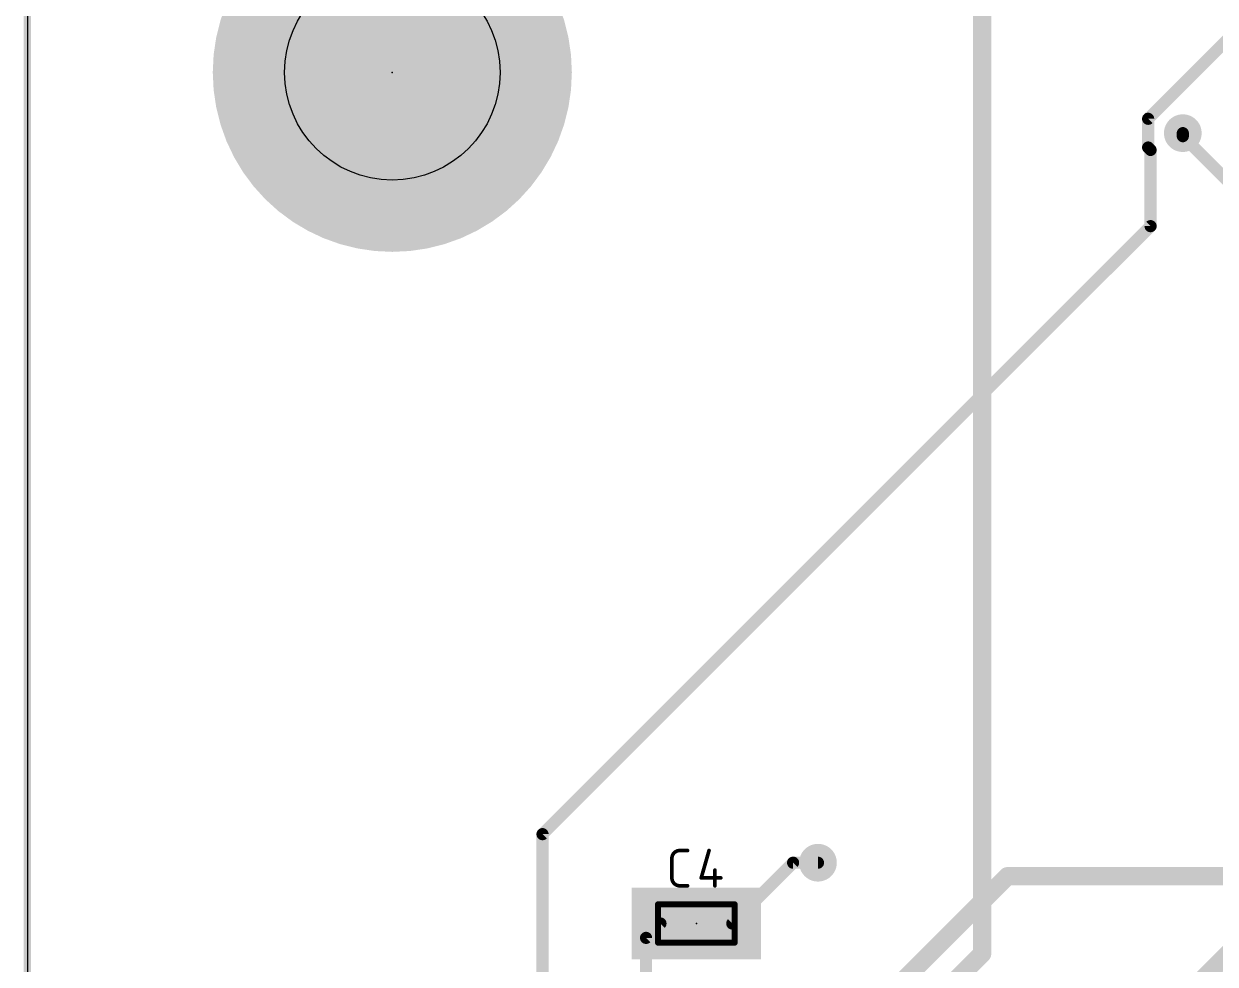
# Model space of a CAD drawing. Extents: x 0 to 100, y 0 to 94.
# Drawn here: x -0.08 to 24.81, y 35.98 to 55.62 of the extents above; entities that cross this region are included whole.
import ezdxf

# ---------------------------------------------------------------- set-up
doc = ezdxf.new("R2010")
doc.units = 0
for name, color, linetype in [('1', 12, 'CONTINUOUS'), ('16', 132, 'CONTINUOUS'), ('18', 110, 'CONTINUOUS'), ('20', 31, 'CONTINUOUS'), ('21', 253, 'CONTINUOUS'), ('23', 53, 'CONTINUOUS'), ('25', 253, 'CONTINUOUS'), ('39', 12, 'CONTINUOUS'), ('40', 132, 'CONTINUOUS')]:
    doc.layers.add(name, color=color, linetype=linetype)

# ---------------------------------------------------------------- blocks, each defined once
blk = doc.blocks.new('RECT')
blk.add_solid([(-0.5, -0.5), (0.5, -0.5), (-0.5, 0.5), (0.5, 0.5)])
blk = doc.blocks.new('ROUNDV')
at = {"const_width": 0.5}
blk.add_lwpolyline([(0, -0.25, 1), (0, 0.25, 1), (0, -0.25)], format="xyb", dxfattribs=at)

msp = doc.modelspace()

# ---------------------------------------------------------------- linework, layer by layer
at = {"layer": '1'}
for points, const_width in [([(23.4061, 53.6399), (27.4709, 57.7046)], 0.254), ([(23.4061, 53.0402), (23.4061, 53.6399)], 0.254), ([(24.13, 53.2765), (24.13, 53.34)], 0.254), ([(25.6667, 51.7398), (24.13, 53.2765)], 0.254), ([(23.4569, 52.9894), (23.4061, 53.0402)], 0.254), ([(23.4569, 51.3969), (23.4569, 52.9894)], 0.254), ([(10.7569, 38.6969), (23.4569, 51.3969)], 0.254), ([(10.7569, 28.9312), (10.7569, 38.6969)], 0.254), ([(14.72, 36.83), (15.99, 38.1)], 0.254), ([(15.99, 38.1), (16.51, 38.1)], 0.254), ([(18.264, 35.6139), (20.4688, 37.8187)], 0.381), ([(20.4688, 37.8187), (27.8911, 37.8187)], 0.381), ([(12.92, 36.53), (13.22, 36.83)], 0.254), ([(12.92, 34.29), (12.92, 36.53)], 0.254)]:
    msp.add_lwpolyline(points, dxfattribs=dict(at, const_width=const_width))
for points, const_width in [([(23.4696, 53.6399, 1), (23.3426, 53.6399)], 0.127), ([(23.3612, 53.6848, 1), (23.451, 53.5949)], 0.127), ([(24.1935, 53.34, 1), (24.0665, 53.34)], 0.127), ([(24.1749, 53.3214, 1), (24.0851, 53.2316)], 0.127), ([(24.0665, 53.2765, 1), (24.1935, 53.2765)], 0.127), ([(23.451, 53.0851, 1), (23.3612, 52.9952)], 0.127), ([(23.3426, 53.0402, 1), (23.4696, 53.0402)], 0.127), ([(23.5204, 52.9894, 1), (23.3934, 52.9894)], 0.127), ([(23.412, 52.9444, 1), (23.5018, 53.0343)], 0.127), ([(23.5018, 51.352, 1), (23.412, 51.4418)], 0.127), ([(23.3934, 51.3969, 1), (23.5204, 51.3969)], 0.127), ([(10.8204, 38.6969, 1), (10.6934, 38.6969)], 0.127), ([(10.712, 38.7418, 1), (10.8018, 38.652)], 0.127), ([(15.99, 38.1635, 1), (15.99, 38.0365)], 0.127), ([(16.0349, 38.0551, 1), (15.9451, 38.1449)], 0.127), ([(16.51, 38.0365, 1), (16.51, 38.1635)], 0.127), ([(20.4688, 37.914, 1), (20.4688, 37.7235)], 0.1905), ([(20.5361, 37.7514, 1), (20.4014, 37.8861)], 0.1905), ([(13.2649, 36.7851, 1), (13.1751, 36.8749)], 0.127), ([(14.6751, 36.8749, 1), (14.7649, 36.7851)], 0.127), ([(12.9835, 36.53, 1), (12.8565, 36.53)], 0.127), ([(12.8751, 36.5749, 1), (12.9649, 36.4851)], 0.127)]:
    msp.add_lwpolyline(points, format="xyb", dxfattribs=dict(at, const_width=const_width))
at = {"layer": '16'}
for points, const_width in [([(0, 86.106), (0, 0)], 0.1524), ([(19.939, 36.1988), (19.939, 67.4116)], 0.381), ([(37.465, 48.5902), (12.827, 23.9522)], 0.381), ([(11.303, 27.5628), (19.939, 36.1988)], 0.381)]:
    msp.add_lwpolyline(points, dxfattribs=dict(at, const_width=const_width))
at = {"layer": '16', "const_width": 0.1905}
for points in [[(20.0064, 36.1314, 1), (19.8716, 36.2661)], [(19.8438, 36.1988, 1), (20.0343, 36.1988)]]:
    msp.add_lwpolyline(points, format="xyb", dxfattribs=at)
at = {"layer": '20'}
msp.add_line((0, 86.106), (0, 0), dxfattribs=at)
msp.add_circle((7.62, 54.61), 2.25, dxfattribs=at)
at = {"layer": '21', "const_width": 0.0635}
for points in [[(13.2018, 37.23, 1), (13.1382, 37.23)], [(13.17, 37.2618, 1), (13.17, 37.1983)], [(14.8018, 37.23, 1), (14.7383, 37.23)], [(14.77, 37.1983, 1), (14.77, 37.2618)], [(13.1382, 36.43, 1), (13.2018, 36.43)], [(13.17, 36.4618, 1), (13.17, 36.3982)], [(14.7383, 36.43, 1), (14.8018, 36.43)], [(14.77, 36.3982, 1), (14.77, 36.4618)]]:
    msp.add_lwpolyline(points, format="xyb", dxfattribs=at)
at = {"layer": '21', "const_width": 0.127}
for points in [[(13.17, 37.23), (14.77, 37.23)], [(13.17, 36.43), (13.17, 37.23)], [(14.77, 37.23), (14.77, 36.43)], [(14.77, 36.43), (13.17, 36.43)]]:
    msp.add_lwpolyline(points, dxfattribs=at)
at = {"layer": '23'}
for p in [(7.62, 54.61), (13.97, 36.83)]:
    msp.add_point(p, dxfattribs=at)
at = {"layer": '25'}
for points, const_width in [([(13.6231, 38.3547, 0.4142), (13.4594, 38.191)], 0.0762), ([(13.6231, 38.3738, 1), (13.6231, 38.3357)], 0.0381), ([(13.6231, 38.3357, 1), (13.6231, 38.3737)], 0.0381), ([(13.7868, 38.3357, 1), (13.7868, 38.3738)], 0.0381), ([(14.2533, 38.3495, 1), (14.2167, 38.3599)], 0.0381), ([(13.4785, 38.191, 1), (13.4404, 38.191)], 0.0381), ([(13.4404, 38.191, 1), (13.4785, 38.191)], 0.0381), ([(14.3768, 37.9455, 1), (14.3387, 37.9455)], 0.0381), ([(13.4594, 37.7818, 0.4142), (13.6231, 37.6181)], 0.0762), ([(13.4785, 37.7818, 1), (13.4404, 37.7818)], 0.0381), ([(13.4404, 37.7818, 1), (13.4785, 37.7818)], 0.0381), ([(13.6231, 37.6371, 1), (13.6231, 37.599)], 0.0381), ([(13.6231, 37.599, 1), (13.6231, 37.6371)], 0.0381), ([(13.7868, 37.599, 1), (13.7868, 37.6371)], 0.0381), ([(14.0713, 37.8008, 1), (14.0713, 37.7627)], 0.0381), ([(14.053, 37.787, 1), (14.0897, 37.7766)], 0.0381), ([(14.3387, 37.6181, 1), (14.3768, 37.6181)], 0.0381), ([(14.4806, 37.7627, 1), (14.4806, 37.8008)], 0.0381)]:
    msp.add_lwpolyline(points, format="xyb", dxfattribs=dict(at, const_width=const_width))
at = {"layer": '25', "const_width": 0.0762}
for points in [[(13.6231, 38.3547), (13.7868, 38.3547)], [(14.235, 38.3547), (14.0713, 37.7818)], [(13.4594, 37.7818), (13.4594, 38.191)], [(14.3578, 37.9455), (14.3578, 37.6181)], [(13.7868, 37.6181), (13.6231, 37.6181)], [(14.0713, 37.7818), (14.4806, 37.7818)]]:
    msp.add_lwpolyline(points, dxfattribs=at)
at = {"layer": '39', "const_width": 3.75}
msp.add_lwpolyline([(7.62, 52.735, 1), (7.62, 56.485, 1), (7.62, 52.735)], format="xyb", dxfattribs=at)
at = {"layer": '40', "const_width": 3.75}
msp.add_lwpolyline([(7.62, 52.735, 1), (7.62, 56.485, 1), (7.62, 52.735)], format="xyb", dxfattribs=at)

# ---------------------------------------------------------------- block references
at = {"layer": '1', "xscale": 0.9, "yscale": 0.9}
for p in [(13.22, 36.83), (14.72, 36.83)]:
    msp.add_blockref('RECT', p, dxfattribs=at)
at = {"layer": '18', "xscale": 0.7874, "yscale": 0.7874}
for p in [(24.13, 53.34), (24.13, 53.34), (16.51, 38.1), (16.51, 38.1)]:
    msp.add_blockref('ROUNDV', p, dxfattribs=at)
at = {"layer": '39', "xscale": 2.7, "yscale": 1.5}
msp.add_blockref('RECT', (13.97, 36.83), dxfattribs=at)

doc.saveas('drawing.dxf')
